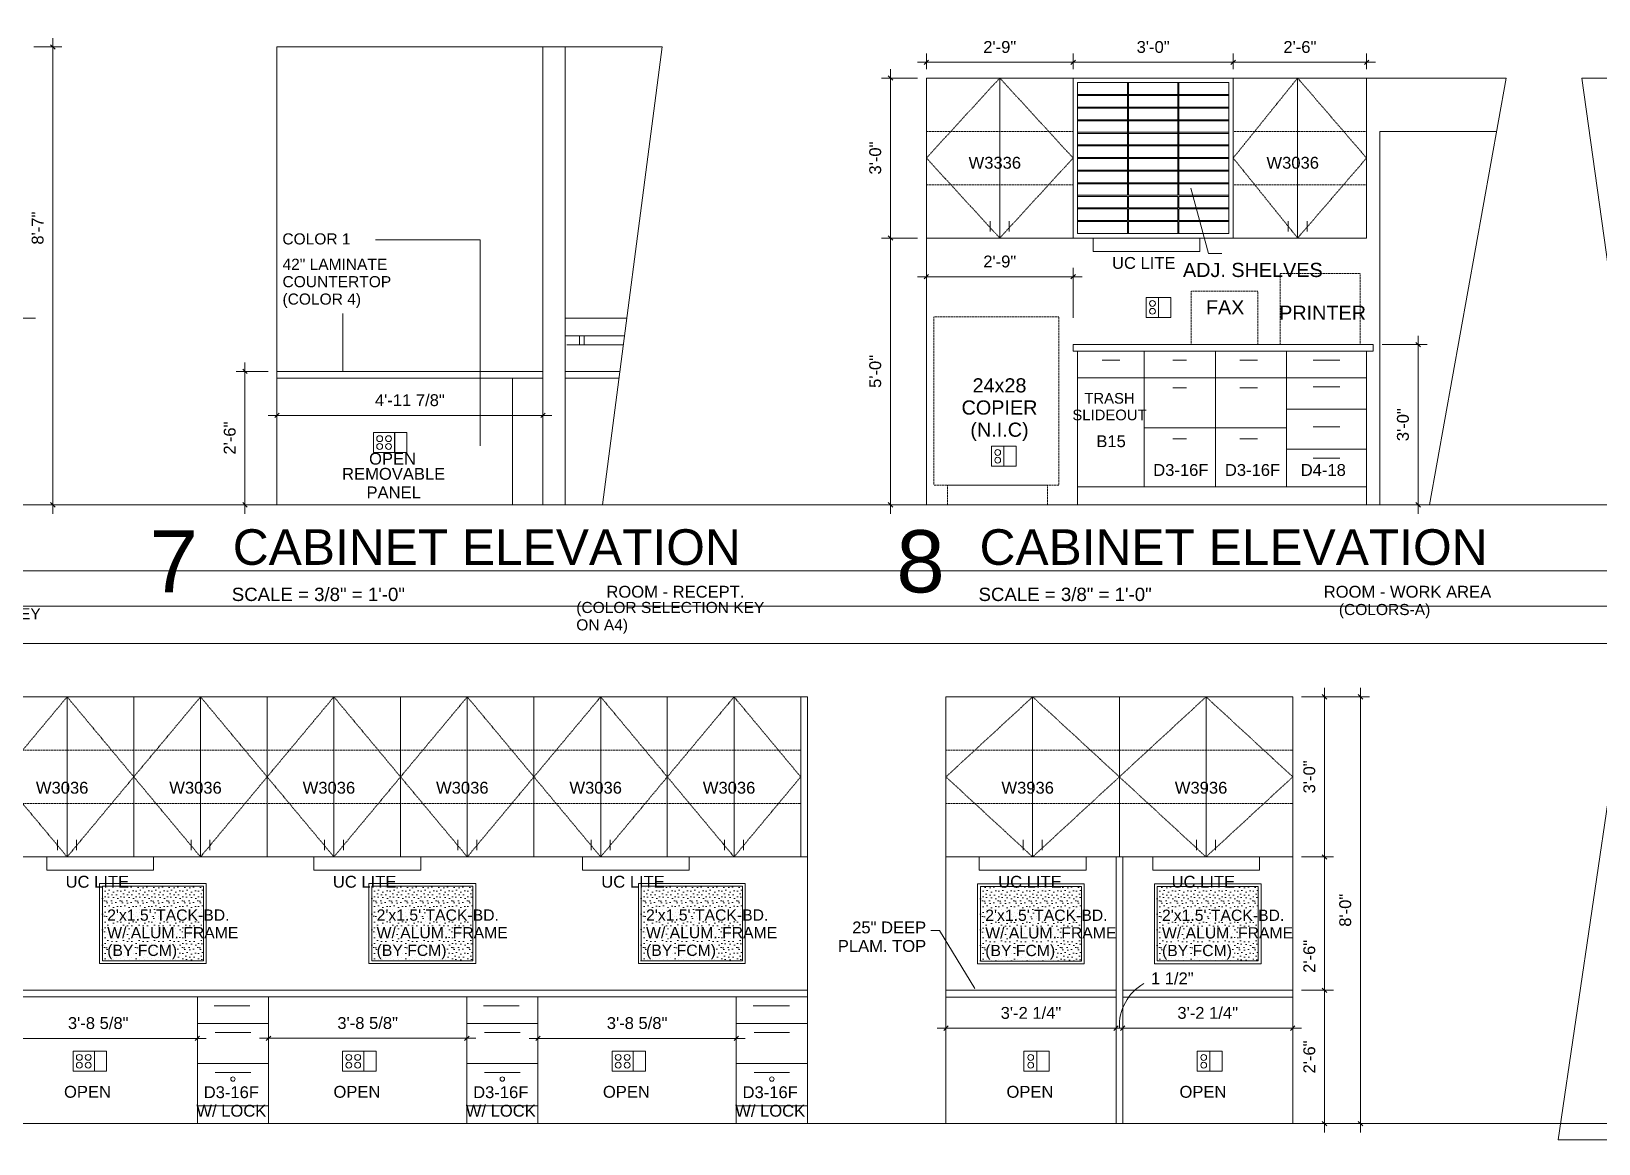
# Model space of a CAD drawing. Header units: inches. Extents: x -2804 to 58974, y -36095 to 66.
# Drawn here: x 22964.4 to 23316.9, y -21200.7 to -20950.5 of the extents above; entities that cross this region are included whole.
import ezdxf

# ---------------------------------------------------------------- set-up
doc = ezdxf.new("R2010")
doc.units = ezdxf.units.IN
doc.header["$MEASUREMENT"] = 0
doc.header["$XCLIPFRAME"] = 2
doc.linetypes.add('IMPORT-HIDDEN _6_', pattern=[0.1875, 0.125, -0.0625])
doc.linetypes.add('IMPORT-HIDDEN2 _3_', pattern=[0.09375, 0.0625, -0.03125])
doc.layers.get('DEFPOINTS').update_dxf_attribs({"lineweight": 9})
for name, color, linetype, lineweight in [('003-GRE', 7, 'Continuous', 9), ('006-MAG', 7, 'Continuous', 9), ('007-WHI', 7, 'Continuous', 9), ('008-GRAY', 7, 'Continuous', 9), ('041-TAN-SC75', 7, 'Continuous', 9), ('15xx-Jefferson-REHAB-pr5_dwg', 45, 'Continuous', 9), ('A-corkbd-opt2', 130, 'Continuous', 15), ('A-DIM', 7, 'Continuous', 9), ('A-hatch', 7, 'Continuous', 9), ('A-TEXT', 7, 'Continuous', 9), ('A-TEXT-8', 7, 'Continuous', 9), ('G-ANNO-REFR', 1, 'Continuous', 9)]:
    doc.layers.add(name, color=color, linetype=linetype, lineweight=lineweight)
doc.styles.add('Arial', font='arial.ttf', dxfattribs={"height": 2.666667})
doc.styles.add('Arial_15', font='arial.ttf', dxfattribs={"height": 2.390625})
doc.styles.add('Arial_18', font='arial.ttf', dxfattribs={"height": 14})
doc.styles.add('Arial_19', font='arial.ttf', dxfattribs={"height": 8})
doc.styles.add('Arial_20', font='arial.ttf', dxfattribs={"height": 3})
doc.styles.add('Arial_21', font='arial.ttf', dxfattribs={"height": 2.5})
doc.styles.add('Arial_28', font='arial.ttf', dxfattribs={"height": 2.533333})
doc.styles.add('Arial_5', font='arial.ttf', dxfattribs={"height": 3.1875})
picture_1 = doc.add_image_def('image1.jpg', size_in_pixel=(1920, 1080))

# ---------------------------------------------------------------- blocks, each defined once
blk = doc.blocks.new('15xx-Jefferson-REHAB-pr5_dwg__ARCHTICK-1286411-Site Locator Map')
at = {"layer": 'A-DIM'}
blk.add_line((-0.5, -0.5), (0.5, 0.5), dxfattribs=at)
blk = doc.blocks.new('15xx-Jefferson-REHAB-pr5_dwg_PD-1286421-Site Locator Map')
at = {"layer": '008-GRAY', "flags": 128}
blk.add_lwpolyline([(1.375, -2.25), (1.375, 2.25), (-1.375, 2.25), (-1.375, -2.25)], close=True, dxfattribs=at)
blk = doc.blocks.new('15xx-Jefferson-REHAB-pr5_dwg_EO4-46-1286422-Site Locator Map')
at = {"layer": '008-GRAY', "flags": 128}
blk.add_lwpolyline([(2.38, 43.75), (2.38, 48.25), (-2.38, 48.25), (-2.38, 43.75)], close=True, dxfattribs=at)
at = {"layer": '008-GRAY'}
for centre in [(-1, 46.88), (1, 46.88), (-1, 45.12), (1, 45.12)]:
    blk.add_circle(centre, 0.66, dxfattribs=at)
blk = doc.blocks.new('15xx-Jefferson-REHAB-pr5_dwg_EO-0-1286414-Site Locator Map')
at = {"layer": '008-GRAY', "flags": 128}
blk.add_lwpolyline([(1.38, -2.25), (1.38, 2.25), (-1.38, 2.25), (-1.38, -2.25)], close=True, dxfattribs=at)
at = {"layer": '008-GRAY'}
for centre in [(0, 0.88), (0, -0.88)]:
    blk.add_circle(centre, 0.66, dxfattribs=at)
blk = doc.blocks.new('15xx-Jefferson-REHAB-pr5_dwg_EO-46-1286415-Site Locator Map')
blk.add_blockref('15xx-Jefferson-REHAB-pr5_dwg_EO-0-1286414-Site Locator Map', (0, 46))
blk = doc.blocks.new('15xx-Jefferson-REHAB-pr5_dwg_PD-1286419-Site Locator Map')
at = {"layer": '008-GRAY', "flags": 128}
blk.add_lwpolyline([(1.375, -2.25), (1.375, 2.25), (-1.375, 2.25), (-1.375, -2.25)], close=True, dxfattribs=at)
blk = doc.blocks.new('15xx-Jefferson-REHAB-pr5_dwg_EO4-46-1286420-Site Locator Map')
at = {"layer": '008-GRAY', "flags": 128}
blk.add_lwpolyline([(2.38, 43.75), (2.38, 48.25), (-2.38, 48.25), (-2.38, 43.75)], close=True, dxfattribs=at)
at = {"layer": '008-GRAY'}
for centre in [(-1, 46.88), (1, 46.88), (-1, 45.12), (1, 45.12)]:
    blk.add_circle(centre, 0.66, dxfattribs=at)
blk = doc.blocks.new('15xx-Jefferson-REHAB-pr5_dwg_UCLITE-V50-Site Locator Map')
at = {"layer": 'A-TEXT', "flags": 128}
blk.add_lwpolyline([(-12, 0), (-12, -3), (12, -3), (12, 0)], close=True, dxfattribs=at)
at = {"layer": 'A-TEXT', "insert": (-0.61, -4.26), "char_height": 2.667, "width": 16.9835, "attachment_point": 2, "line_spacing_factor": 0.938532, "style": 'Arial'}
blk.add_mtext('UC LITE', dxfattribs=at)
blk = doc.blocks.new('15xx-Jefferson-REHAB-pr5_dwg-1211969-Site Locator Map')
at = {"layer": 'A-hatch'}
h = blk.add_hatch(dxfattribs=at)
h.set_pattern_fill('FP_9', color=256, style=0, pattern_type=2)
h.set_pattern_definition([(0, (17482.799, 15162.894), (0, 3.5), [0, -3.5]), (0, (17483.919, 15162.964), (0, 3.5), [0, -3.5]), (0, (17483.289, 15163.734), (0, 3.5), [0, -3.5]), (0, (17484.059, 15164.294), (0, 3.5), [0, -3.5]), (0, (17483.149, 15164.504), (0, 3.5), [0, -3.5]), (0, (17483.429, 15165.344), (0, 3.5), [0, -3.5]), (0, (17482.939, 15165.974), (0, 3.5), [0, -3.5]), (0, (17484.059, 15165.904), (0, 3.5), [0, -3.5]), (0, (17484.899, 15166.044), (0, 3.5), [0, -3.5]), (0, (17485.319, 15165.204), (0, 3.5), [0, -3.5]), (0, (17486.019, 15165.134), (0, 3.5), [0, -3.5]), (0, (17486.019, 15163.874), (0, 3.5), [0, -3.5]), (0, (17485.389, 15163.454), (0, 3.5), [0, -3.5]), (0, (17484.409, 15163.664), (0, 3.5), [0, -3.5]), (0, (17485.039, 15164.294), (0, 3.5), [0, -3.5]), (0, (17484.409, 15164.924), (0, 3.5), [0, -3.5]), (0, (17485.879, 15162.964), (0, 3.5), [0, -3.5])])
h.paths.add_polyline_path([(12539.98, 11799.59), (12539.98, 11816.34), (12517.23, 11816.34), (12517.23, 11799.59)], flags=0)
h = blk.add_hatch(dxfattribs=at)
h.set_pattern_fill('FP_10', color=256, style=0, pattern_type=2)
h.set_pattern_definition([(0, (17543.399, 15162.894), (0, 3.5), [0, -3.5]), (0, (17544.519, 15162.964), (0, 3.5), [0, -3.5]), (0, (17543.889, 15163.734), (0, 3.5), [0, -3.5]), (0, (17544.659, 15164.294), (0, 3.5), [0, -3.5]), (0, (17543.749, 15164.504), (0, 3.5), [0, -3.5]), (0, (17544.029, 15165.344), (0, 3.5), [0, -3.5]), (0, (17543.539, 15165.974), (0, 3.5), [0, -3.5]), (0, (17544.659, 15165.904), (0, 3.5), [0, -3.5]), (0, (17545.499, 15166.044), (0, 3.5), [0, -3.5]), (0, (17545.919, 15165.204), (0, 3.5), [0, -3.5]), (0, (17546.619, 15165.134), (0, 3.5), [0, -3.5]), (0, (17546.619, 15163.874), (0, 3.5), [0, -3.5]), (0, (17545.989, 15163.454), (0, 3.5), [0, -3.5]), (0, (17545.009, 15163.664), (0, 3.5), [0, -3.5]), (0, (17545.639, 15164.294), (0, 3.5), [0, -3.5]), (0, (17545.009, 15164.924), (0, 3.5), [0, -3.5]), (0, (17546.479, 15162.964), (0, 3.5), [0, -3.5])])
h.paths.add_polyline_path([(12600.58, 11799.59), (12600.58, 11816.34), (12577.83, 11816.34), (12577.83, 11799.59)], flags=0)
h = blk.add_hatch(dxfattribs=at)
h.set_pattern_fill('FP_11', color=256, style=0, pattern_type=2)
h.set_pattern_definition([(0, (17603.999, 15162.899), (0, 3.5), [0, -3.5]), (0, (17605.119, 15162.969), (0, 3.5), [0, -3.5]), (0, (17604.489, 15163.739), (0, 3.5), [0, -3.5]), (0, (17605.259, 15164.299), (0, 3.5), [0, -3.5]), (0, (17604.349, 15164.509), (0, 3.5), [0, -3.5]), (0, (17604.629, 15165.349), (0, 3.5), [0, -3.5]), (0, (17604.139, 15165.979), (0, 3.5), [0, -3.5]), (0, (17605.259, 15165.909), (0, 3.5), [0, -3.5]), (0, (17606.099, 15166.049), (0, 3.5), [0, -3.5]), (0, (17606.519, 15165.209), (0, 3.5), [0, -3.5]), (0, (17607.219, 15165.139), (0, 3.5), [0, -3.5]), (0, (17607.219, 15163.879), (0, 3.5), [0, -3.5]), (0, (17606.589, 15163.459), (0, 3.5), [0, -3.5]), (0, (17605.609, 15163.669), (0, 3.5), [0, -3.5]), (0, (17606.239, 15164.299), (0, 3.5), [0, -3.5]), (0, (17605.609, 15164.929), (0, 3.5), [0, -3.5]), (0, (17607.079, 15162.969), (0, 3.5), [0, -3.5])])
h.paths.add_polyline_path([(12661.18, 11799.59), (12661.18, 11816.34), (12638.43, 11816.34), (12638.43, 11799.59)], flags=0)
h = blk.add_hatch(dxfattribs=at)
h.set_pattern_fill('FP_17', color=256, style=0, pattern_type=2)
h.set_pattern_definition([(0, (17680.29, 15162.852), (0, 3.5), [0, -3.5]), (0, (17681.41, 15162.922), (0, 3.5), [0, -3.5]), (0, (17680.78, 15163.692), (0, 3.5), [0, -3.5]), (0, (17681.55, 15164.252), (0, 3.5), [0, -3.5]), (0, (17680.64, 15164.462), (0, 3.5), [0, -3.5]), (0, (17680.92, 15165.302), (0, 3.5), [0, -3.5]), (0, (17680.43, 15165.932), (0, 3.5), [0, -3.5]), (0, (17681.55, 15165.862), (0, 3.5), [0, -3.5]), (0, (17682.39, 15166.002), (0, 3.5), [0, -3.5]), (0, (17682.81, 15165.162), (0, 3.5), [0, -3.5]), (0, (17683.51, 15165.092), (0, 3.5), [0, -3.5]), (0, (17683.51, 15163.832), (0, 3.5), [0, -3.5]), (0, (17682.88, 15163.412), (0, 3.5), [0, -3.5]), (0, (17681.9, 15163.622), (0, 3.5), [0, -3.5]), (0, (17682.53, 15164.252), (0, 3.5), [0, -3.5]), (0, (17681.9, 15164.882), (0, 3.5), [0, -3.5]), (0, (17683.37, 15162.922), (0, 3.5), [0, -3.5])])
h.paths.add_polyline_path([(12737.47, 11799.54), (12737.47, 11816.29), (12714.72, 11816.29), (12714.72, 11799.54)], flags=0)
h = blk.add_hatch(dxfattribs=at)
h.set_pattern_fill('FP_18', color=256, style=0, pattern_type=2)
h.set_pattern_definition([(0, (17720.04, 15162.853), (0, 3.5), [0, -3.5]), (0, (17721.16, 15162.923), (0, 3.5), [0, -3.5]), (0, (17720.53, 15163.693), (0, 3.5), [0, -3.5]), (0, (17721.3, 15164.253), (0, 3.5), [0, -3.5]), (0, (17720.39, 15164.463), (0, 3.5), [0, -3.5]), (0, (17720.67, 15165.303), (0, 3.5), [0, -3.5]), (0, (17720.18, 15165.933), (0, 3.5), [0, -3.5]), (0, (17721.3, 15165.863), (0, 3.5), [0, -3.5]), (0, (17722.14, 15166.003), (0, 3.5), [0, -3.5]), (0, (17722.56, 15165.163), (0, 3.5), [0, -3.5]), (0, (17723.26, 15165.093), (0, 3.5), [0, -3.5]), (0, (17723.26, 15163.833), (0, 3.5), [0, -3.5]), (0, (17722.63, 15163.413), (0, 3.5), [0, -3.5]), (0, (17721.65, 15163.623), (0, 3.5), [0, -3.5]), (0, (17722.28, 15164.253), (0, 3.5), [0, -3.5]), (0, (17721.65, 15164.883), (0, 3.5), [0, -3.5]), (0, (17723.12, 15162.923), (0, 3.5), [0, -3.5])])
h.paths.add_polyline_path([(12777.22, 11799.55), (12777.22, 11816.3), (12754.47, 11816.3), (12754.47, 11799.55)], flags=0)
at = {"lineweight": 9}
for p, q in [((12616.32, 12005.17), (12616.32, 11902.17)), ((12621.32, 12005.17), (12621.32, 11902.17)), ((12735.57, 11962.17), (12735.57, 11998.17)), ((12771.57, 11962.17), (12771.57, 11998.17)), ((12770.57, 11994.46), (12736.57, 11994.46)), ((12770.57, 11994.21), (12736.57, 11994.21)), ((12770.57, 11991.63), (12736.57, 11991.63)), ((12770.57, 11991.38), (12736.57, 11991.38)), ((12770.57, 11988.79), (12736.57, 11988.79)), ((12770.57, 11988.54), (12736.57, 11988.54)), ((12770.57, 11985.96), (12736.57, 11985.96)), ((12770.57, 11985.71), (12736.57, 11985.71)), ((12770.57, 11983.13), (12736.57, 11983.13)), ((12770.57, 11982.88), (12736.57, 11982.88)), ((12770.57, 11980.29), (12736.57, 11980.29)), ((12770.57, 11980.04), (12736.57, 11980.04)), ((12770.57, 11977.46), (12736.57, 11977.46)), ((12770.57, 11977.21), (12736.57, 11977.21)), ((12770.57, 11974.63), (12736.57, 11974.63)), ((12770.57, 11974.38), (12736.57, 11974.38)), ((12716.94, 11965.98), (12716.94, 11963.66)), ((12721.2, 11965.98), (12721.2, 11963.66)), ((12783.94, 11965.98), (12783.94, 11963.66)), ((12788.2, 11965.98), (12788.2, 11963.66)), ((12621.67, 11938.17), (12634.39, 11938.17)), ((12736.57, 11936.7), (12736.57, 11902.17)), ((12751.57, 11936.7), (12751.57, 11906.17)), ((12783.57, 11936.7), (12783.57, 11906.17)), ((12742.07, 11934.7), (12746.07, 11934.7)), ((12758.02, 11934.7), (12761.08, 11934.7)), ((12773.07, 11934.7), (12777.07, 11934.7)), ((12795.57, 11934.7), (12789.57, 11934.7)), ((12609.45, 11930.67), (12609.45, 11902.17)), ((12633.6, 11932.17), (12621.32, 11932.17)), ((12633.41, 11930.67), (12621.32, 11930.67)), ((12758.02, 11928.48), (12761.08, 11928.48)), ((12773.07, 11928.48), (12777.07, 11928.48)), ((12795.57, 11928.7), (12789.57, 11928.7)), ((12801.57, 11923.7), (12783.57, 11923.7)), ((12795.57, 11919.67), (12789.57, 11919.67)), ((12758.02, 11916.97), (12761.08, 11916.97)), ((12773.07, 11916.97), (12777.07, 11916.97)), ((12801.57, 11914.67), (12783.57, 11914.67)), ((12795.57, 11912.67), (12789.57, 11912.67)), ((12524.3, 11858.96), (12524.3, 11822.96)), ((12554.3, 11858.96), (12554.3, 11822.96)), ((12584.3, 11858.96), (12584.3, 11822.96)), ((12614.3, 11858.96), (12614.3, 11822.96)), ((12644.3, 11858.96), (12644.3, 11822.96)), ((12674.3, 11858.96), (12674.3, 11822.96)), ((12745.97, 11858.96), (12745.97, 11822.96)), ((12507.18, 11826.78), (12507.18, 11824.46)), ((12511.44, 11826.78), (12511.44, 11824.46)), ((12537.18, 11826.78), (12537.18, 11824.46)), ((12541.44, 11826.78), (12541.44, 11824.46)), ((12567.18, 11826.78), (12567.18, 11824.46)), ((12571.44, 11826.78), (12571.44, 11824.46)), ((12597.18, 11826.78), (12597.18, 11824.46)), ((12601.44, 11826.78), (12601.44, 11824.46)), ((12627.18, 11826.78), (12627.18, 11824.46)), ((12631.44, 11826.78), (12631.44, 11824.46)), ((12657.18, 11826.78), (12657.18, 11824.46)), ((12661.44, 11826.78), (12661.44, 11824.46)), ((12724.34, 11826.78), (12724.34, 11824.46)), ((12728.6, 11826.78), (12728.6, 11824.46)), ((12763.34, 11826.78), (12763.34, 11824.46)), ((12767.6, 11826.78), (12767.6, 11824.46)), ((12538.6, 11791.48), (12538.6, 11762.98)), ((12599.2, 11791.48), (12599.2, 11762.98)), ((12659.8, 11791.48), (12659.8, 11762.98)), ((12550.39, 11789.48), (12542.39, 11789.48)), ((12610.99, 11789.48), (12602.99, 11789.48)), ((12671.8, 11789.48), (12663.59, 11789.48)), ((12554.6, 11785.48), (12538.6, 11785.48)), ((12615.2, 11785.48), (12599.2, 11785.48)), ((12675.8, 11785.48), (12659.8, 11785.48)), ((12550.6, 11783.48), (12542.6, 11783.48)), ((12611.2, 11783.48), (12603.2, 11783.48)), ((12671.8, 11783.48), (12663.8, 11783.48)), ((12554.6, 11776.48), (12538.6, 11776.48)), ((12550.6, 11774.48), (12542.6, 11774.48)), ((12615.2, 11776.48), (12599.2, 11776.48)), ((12611.2, 11774.48), (12603.2, 11774.48)), ((12675.8, 11776.48), (12659.8, 11776.48)), ((12671.8, 11774.48), (12663.8, 11774.48)), ((12554.6, 11766.98), (12538.6, 11766.98)), ((12615.2, 11766.98), (12599.2, 11766.98)), ((12675.8, 11766.98), (12659.8, 11766.98))]:
    blk.add_line(p, q, dxfattribs=at)
at = {"linetype": 'IMPORT-HIDDEN2 _3_', "lineweight": 9}
for p, q in [((12702.57, 11986.17), (12735.57, 11986.17)), ((12771.57, 11986.17), (12801.57, 11986.17)), ((12702.57, 11974.17), (12735.57, 11974.17)), ((12771.57, 11974.17), (12801.57, 11974.17)), ((12374.9, 11846.96), (12674.3, 11846.96)), ((12706.97, 11846.96), (12784.97, 11846.96)), ((12374.9, 11834.96), (12674.3, 11834.96)), ((12706.97, 11834.96), (12784.97, 11834.96))]:
    blk.add_line(p, q, dxfattribs=at)
at = {"linetype": 'IMPORT-HIDDEN _6_', "lineweight": 9, "flags": 128}
for points in [[(12719.07, 11962.17), (12702.57, 11980.17), (12719.07, 11998.17), (12735.57, 11980.17)], [(12786.07, 11962.17), (12771.57, 11980.17), (12786.07, 11998.17), (12801.57, 11980.17)], [(12706.97, 11840.96), (12726.47, 11858.96), (12745.97, 11840.96), (12726.47, 11822.96)], [(12745.97, 11840.96), (12765.47, 11858.96), (12784.97, 11840.96), (12765.47, 11822.96)]]:
    blk.add_lwpolyline(points, close=True, dxfattribs=at)
at = {"lineweight": 9, "flags": 128}
for points in [[(12702.57, 11962.17), (12801.57, 11962.17), (12801.57, 11998.17), (12717.07, 11998.17), (12702.57, 11998.17)], [(12736.57, 11971.79), (12747.77, 11971.79), (12747.77, 11997.17)], [(12748.03, 11997.17), (12748.03, 11971.79), (12759.1, 11971.79), (12759.1, 11997.17)], [(12770.57, 11971.79), (12759.37, 11971.79), (12759.37, 11997.17)], [(12736.57, 11968.96), (12747.77, 11968.96), (12747.77, 11971.54), (12736.57, 11971.54)], [(12770.57, 11968.96), (12759.37, 11968.96), (12759.37, 11971.54), (12770.57, 11971.54)], [(12736.57, 11966.13), (12747.77, 11966.13), (12747.77, 11968.71), (12736.57, 11968.71)], [(12770.57, 11966.13), (12759.37, 11966.13), (12759.37, 11968.71), (12770.57, 11968.71)], [(12747.77, 11963.17), (12747.77, 11965.88), (12736.57, 11965.88)], [(12759.1, 11963.17), (12759.1, 11965.88), (12748.03, 11965.88), (12748.03, 11963.17)], [(12770.57, 11965.88), (12759.37, 11965.88), (12759.37, 11963.17)], [(12634.78, 11940.17), (12621.32, 11940.17), (12621.32, 11944.17), (12635.17, 11944.17)], [(12801.57, 11902.17), (12801.57, 11936.7), (12801.57, 11906.17), (12767.57, 11906.17), (12736.57, 11906.17)], [(12801.57, 11930.7), (12783.57, 11930.7), (12767.57, 11930.7), (12736.57, 11930.7)], [(12783.57, 11919.5), (12767.57, 11919.5), (12751.57, 11919.5)], [(12372.8, 11858.96), (12387.81, 11858.96), (12402.8, 11858.96), (12414.8, 11858.96), (12426.8, 11858.96), (12441.8, 11858.96), (12456.8, 11858.96), (12468.8, 11858.96), (12675.8, 11858.96)], [(12372.8, 11822.96), (12387.81, 11822.96), (12402.8, 11822.96), (12414.8, 11822.96), (12426.8, 11822.96), (12441.8, 11822.96), (12456.8, 11822.96), (12468.8, 11822.96), (12675.8, 11822.96)], [(12554.6, 11791.48), (12554.6, 11762.98), (12554.6, 11791.48), (12554.6, 11762.98), (12554.6, 11791.48), (12554.6, 11762.98)], [(12615.2, 11762.98), (12615.2, 11791.48), (12615.2, 11762.98), (12615.2, 11791.48), (12615.2, 11762.98), (12615.2, 11791.48)], [(12675.8, 11791.48), (12675.8, 11762.98), (12675.8, 11791.48), (12675.8, 11762.98), (12675.8, 11791.48), (12675.8, 11762.98)]]:
    blk.add_lwpolyline(points, dxfattribs=at)
for points in [[(12719.07, 11998.17), (12719.07, 11962.17)], [(12736.57, 11997.17), (12736.57, 11963.17), (12770.57, 11963.17), (12770.57, 11997.17)], [(12786.07, 11998.17), (12786.07, 11962.17)], [(12748.03, 11971.54), (12759.1, 11971.54), (12759.1, 11968.96), (12748.03, 11968.96)], [(12748.03, 11968.71), (12748.03, 11966.13), (12759.1, 11966.13), (12759.1, 11968.71)], [(12625.63, 11940.17), (12624.54, 11940.17), (12624.54, 11938.17), (12625.63, 11938.17)], [(12767.57, 11906.17), (12767.57, 11936.7)], [(12509.31, 11858.96), (12509.31, 11822.96)], [(12539.31, 11858.96), (12539.31, 11822.96)], [(12569.31, 11858.96), (12569.31, 11822.96)], [(12599.31, 11858.96), (12599.31, 11822.96)], [(12629.31, 11858.96), (12629.31, 11822.96)], [(12659.31, 11858.96), (12659.31, 11822.96)], [(12726.47, 11858.96), (12726.47, 11822.96)], [(12765.47, 11858.96), (12765.47, 11822.96)], [(12784.97, 11822.96), (12706.97, 11822.96), (12745.97, 11822.96)]]:
    blk.add_lwpolyline(points, close=True, dxfattribs=at)
at = {"linetype": 'IMPORT-HIDDEN _6_', "lineweight": 9, "flags": 128}
blk.add_lwpolyline([(12674.3, 11840.96), (12659.31, 11858.96), (12644.3, 11840.96), (12629.31, 11858.96), (12614.3, 11840.96), (12599.31, 11858.96), (12584.3, 11840.96), (12569.31, 11858.96), (12554.3, 11840.96), (12539.31, 11858.96), (12524.3, 11840.96), (12509.31, 11858.96), (12494.3, 11840.96), (12479.31, 11858.96), (12464.3, 11840.96), (12449.31, 11822.96), (12434.3, 11840.96), (12449.31, 11858.96), (12464.3, 11840.96), (12479.31, 11822.96), (12494.3, 11840.96), (12509.31, 11822.96), (12524.3, 11840.96), (12539.31, 11822.96), (12554.3, 11840.96), (12569.31, 11822.96), (12584.3, 11840.96), (12599.31, 11822.96), (12614.3, 11840.96), (12629.31, 11822.96), (12644.3, 11840.96), (12659.31, 11822.96), (12674.3, 11840.96)], dxfattribs=at)
at = {"lineweight": 9}
for centre, start, end in [((12546.6, 11772.98), 0, 180), ((12546.6, 11772.98), 180, 0), ((12607.2, 11772.98), 0, 180), ((12607.2, 11772.98), 180, 0), ((12667.8, 11772.98), 0, 180), ((12667.8, 11772.98), 180, 0)]:
    blk.add_arc(centre, 0.5, start, end, dxfattribs=at)
at = {"layer": '003-GRE', "flags": 128}
for points in [[(12629.69, 11902.17), (12643.12, 12005.17), (12556.49, 12005.17), (12556.49, 11902.17)], [(12850.02, 11998.17), (12863.41, 11902.17), (12976.89, 11902.17), (12976.89, 11998.17)], [(12943.11, 11759.32), (12959, 11867.32), (12860.58, 11867.32), (12844.69, 11759.32)]]:
    blk.add_lwpolyline(points, close=True, dxfattribs=at)
for points in [[(12700.57, 11902.17), (12815.69, 11902.17), (12833, 11998.17), (12702.57, 11998.17), (12702.57, 11902.17)], [(12804.57, 11902.17), (12804.57, 11986.17), (12830.84, 11986.17)], [(12675.8, 11762.95), (12675.8, 11858.95), (12372.8, 11858.95), (12372.8, 11762.96), (12675.8, 11762.96)], [(12706.97, 11762.95), (12706.97, 11858.96), (12784.97, 11858.96), (12784.97, 11762.96), (12706.97, 11762.96)]]:
    blk.add_lwpolyline(points, dxfattribs=at)
at = {"layer": '006-MAG'}
for p, q in [((12616.32, 11932.17), (12556.49, 11932.17)), ((12616.32, 11930.67), (12556.49, 11930.67))]:
    blk.add_line(p, q, dxfattribs=at)
at = {"layer": '006-MAG', "flags": 128}
blk.add_lwpolyline([(12803.07, 11938.2), (12735.57, 11938.2), (12735.57, 11936.7), (12736.57, 11936.7), (12803.07, 11936.7)], close=True, dxfattribs=at)
at = {"layer": '007-WHI'}
for p, q in [((12372.8, 11792.98), (12675.8, 11792.98)), ((12675.8, 11791.48), (12372.8, 11791.48)), ((12538.6, 11791.48), (12538.6, 11789.48)), ((12599.2, 11791.48), (12599.2, 11789.48)), ((12659.8, 11791.48), (12659.8, 11789.48)), ((12706.97, 11792.95), (12745.22, 11792.95)), ((12745.22, 11791.43), (12706.97, 11791.43)), ((12746.72, 11792.96), (12784.97, 11792.96)), ((12784.97, 11791.44), (12746.72, 11791.44))]:
    blk.add_line(p, q, dxfattribs=at)
at = {"layer": '007-WHI', "flags": 128}
blk.add_lwpolyline([(12745.22, 11762.96), (12745.22, 11822.96), (12746.72, 11822.96), (12746.72, 11762.96)], dxfattribs=at)
at = {"layer": '008-GRAY', "flags": 128}
for points in [[(12727.4, 11774.73), (12727.4, 11779.23), (12724.46, 11779.23), (12724.46, 11774.73)], [(12766.32, 11774.73), (12766.32, 11779.23), (12763.47, 11779.23), (12763.47, 11774.73)]]:
    blk.add_lwpolyline(points, close=True, dxfattribs=at)
at = {"layer": '008-GRAY'}
for centre in [(12726.03, 11777.85), (12764.94, 11777.85), (12726.03, 11776.1), (12764.94, 11776.1)]:
    blk.add_circle(centre, 0.66, dxfattribs=at)
at = {"layer": '041-TAN-SC75', "linetype": 'IMPORT-HIDDEN2 _3_', "flags": 128}
for points in [[(12800.1, 11954.2), (12800.1, 11938.2), (12782.1, 11938.2), (12782.1, 11954.2)], [(12762.09, 11938.2), (12777.09, 11938.2), (12777.09, 11950.2), (12762.09, 11950.2)], [(12704.24, 11944.46), (12732.39, 11944.46), (12732.39, 11906.61), (12704.24, 11906.61)], [(12707.32, 11906.61), (12729.82, 11906.61), (12729.82, 11902.17), (12707.32, 11902.17)]]:
    blk.add_lwpolyline(points, close=True, dxfattribs=at)
at = {"layer": 'A-corkbd-opt2', "flags": 128}
for points in [[(12516.6, 11816.96), (12516.6, 11798.96), (12540.6, 11798.96), (12540.6, 11816.96)], [(12517.23, 11816.34), (12517.23, 11799.59), (12539.98, 11799.59), (12539.98, 11816.34)], [(12577.2, 11816.96), (12577.2, 11798.96), (12601.2, 11798.96), (12601.2, 11816.96)], [(12577.83, 11816.34), (12577.83, 11799.59), (12600.58, 11799.59), (12600.58, 11816.34)], [(12637.8, 11816.97), (12637.8, 11798.97), (12661.8, 11798.97), (12661.8, 11816.97)], [(12638.43, 11816.34), (12638.43, 11799.59), (12661.18, 11799.59), (12661.18, 11816.34)], [(12714.09, 11816.92), (12714.09, 11798.92), (12738.09, 11798.92), (12738.09, 11816.92)], [(12714.72, 11816.29), (12714.72, 11799.54), (12737.47, 11799.54), (12737.47, 11816.29)], [(12753.84, 11816.92), (12753.84, 11798.92), (12777.84, 11798.92), (12777.84, 11816.92)], [(12754.47, 11816.3), (12754.47, 11799.55), (12777.22, 11799.55), (12777.22, 11816.3)]]:
    blk.add_lwpolyline(points, close=True, dxfattribs=at)
at = {"layer": 'A-DIM'}
for p, q in [((12506.1, 11900.17), (12506.1, 12007.17)), ((12501.84, 12005.17), (12508.1, 12005.17)), ((12702.57, 12000.17), (12702.57, 12003.72)), ((12801.57, 12000.17), (12801.57, 12003.72)), ((12694.49, 11960.17), (12694.49, 12000.17)), ((12737.57, 12001.72), (12700.57, 12001.72)), ((12733.57, 12001.72), (12773.57, 12001.72)), ((12769.57, 12001.72), (12803.57, 12001.72)), ((12700.57, 11998.17), (12692.49, 11998.17)), ((12694.49, 11900.17), (12694.49, 11964.17)), ((12702.57, 11952.17), (12702.57, 11955.46)), ((12735.57, 11944.2), (12735.57, 11955.46)), ((12737.57, 11953.46), (12700.57, 11953.46)), ((12476.05, 11944.17), (12502.21, 11944.17)), ((12813.17, 11900.17), (12813.17, 11940.2)), ((12805.07, 11938.2), (12815.17, 11938.2)), ((12549.31, 11900.17), (12549.31, 11934.17)), ((12554.49, 11932.17), (12547.31, 11932.17)), ((12556.49, 11928.67), (12556.49, 11920.27)), ((12616.32, 11928.67), (12616.32, 11920.27)), ((12554.49, 11922.27), (12618.32, 11922.27)), ((12554.49, 11902.17), (12547.31, 11902.17)), ((12698.57, 11902.17), (12692.49, 11902.17)), ((12806.57, 11902.17), (12815.17, 11902.17)), ((12792.12, 11820.96), (12792.12, 11860.96)), ((12800.2, 11860.96), (12800.2, 11760.96)), ((12792.12, 11790.96), (12792.12, 11824.96)), ((12792.12, 11794.96), (12792.12, 11760.96)), ((12538.6, 11789.48), (12538.6, 11780.14)), ((12554.6, 11789.48), (12554.6, 11780.15)), ((12599.2, 11789.48), (12599.2, 11780.15)), ((12615.2, 11789.48), (12615.2, 11780.14)), ((12659.8, 11789.48), (12659.8, 11780.14)), ((12706.97, 11789.43), (12706.97, 11782.43)), ((12784.97, 11789.43), (12784.97, 11782.43)), ((12704.97, 11784.43), (12747.22, 11784.43)), ((12744.72, 11784.43), (12786.97, 11784.43)), ((12492, 11782.14), (12540.6, 11782.14)), ((12552.6, 11782.15), (12601.2, 11782.15)), ((12613.2, 11782.14), (12661.8, 11782.14))]:
    blk.add_line(p, q, dxfattribs=at)
at = {"layer": 'A-DIM', "flags": 128}
for points in [[(12735.57, 12003.72), (12735.57, 12000.17)], [(12771.57, 12003.72), (12771.57, 12000.17)], [(12692.49, 11962.17), (12700.57, 11962.17)], [(12794.12, 11822.96), (12786.97, 11822.96)], [(12794.12, 11792.96), (12786.97, 11792.96)], [(12745.22, 11782.43), (12745.22, 11789.43)], [(12746.72, 11782.43), (12746.72, 11789.43)]]:
    blk.add_lwpolyline(points, close=True, dxfattribs=at)
for points in [[(12502.21, 11902.17), (12489.19, 11902.17), (12508.1, 11902.17)], [(12794.12, 11858.96), (12786.97, 11858.96), (12802.2, 11858.96)], [(12744.22, 11784.43), (12745.22, 11784.43), (12746.72, 11784.43), (12747.72, 11784.43)], [(12794.12, 11762.96), (12786.98, 11762.96), (12802.2, 11762.96)]]:
    blk.add_lwpolyline(points, dxfattribs=at)
at = {"layer": 'A-DIM'}
blk.add_arc((12756.99, 11784.91), 11.03, 119.9986, 182.4918, dxfattribs=at)
at = {"layer": 'A-TEXT', "flags": 128}
for points in [[(12762.01, 11973.41), (12766.04, 11958.68), (12768.98, 11958.68)], [(12602.19, 11915.45), (12602.19, 11961.76), (12578.63, 11961.76)], [(12571.3, 11932.1), (12571.3, 11945.18), (12571.3, 11936.93)], [(12713.43, 11793.35), (12705.55, 11806.43), (12703.53, 11806.44)]]:
    blk.add_lwpolyline(points, dxfattribs=at)
at = {"layer": 'DEFPOINTS'}
for p, q in [((12211.6, 11902.17), (13187.26, 11902.17)), ((12211.6, 11887.3), (13187.26, 11887.3)), ((12211.6, 11879.36), (13187.26, 11879.36)), ((12211.6, 11870.96), (13187.26, 11870.96)), ((12211.6, 11762.96), (13187.26, 11762.96))]:
    blk.add_line(p, q, dxfattribs=at)
for p, rotation in [((12506.1, 12005.17), 89.99999999999999), ((12702.57, 12001.72), 180), ((12735.57, 12001.72), 180), ((12771.57, 12001.72), 180), ((12694.49, 11998.17), 89.99999999999999), ((12694.49, 11962.17), 89.99999999999999), ((12694.49, 11962.17), 270), ((12702.57, 11953.46), 180), ((12813.17, 11938.2), 89.99999999999999), ((12549.31, 11932.17), 89.99999999999999), ((12556.49, 11922.27), 180), ((12506.1, 11902.17), 270), ((12549.31, 11902.17), 270), ((12694.49, 11902.17), 270), ((12813.17, 11902.17), 270), ((12792.12, 11858.96), 89.99999999999999), ((12800.2, 11858.96), 89.99999999999999), ((12792.12, 11822.96), 89.99999999999999), ((12792.12, 11822.96), 270), ((12792.12, 11792.96), 89.99999999999999), ((12792.12, 11792.96), 270), ((12706.97, 11784.43), 180), ((12746.72, 11784.43), 180), ((12746.72, 11784.43), 180), ((12554.6, 11782.15), 180), ((12615.2, 11782.14), 180), ((12792.12, 11762.96), 270), ((12800.2, 11762.96), 270)]:
    blk.add_blockref('15xx-Jefferson-REHAB-pr5_dwg__ARCHTICK-1286411-Site Locator Map', p, dxfattribs=dict(rotation=rotation))
for name, p in [('15xx-Jefferson-REHAB-pr5_dwg__ARCHTICK-1286411-Site Locator Map', (12735.57, 12001.72)), ('15xx-Jefferson-REHAB-pr5_dwg__ARCHTICK-1286411-Site Locator Map', (12771.57, 12001.72)), ('15xx-Jefferson-REHAB-pr5_dwg__ARCHTICK-1286411-Site Locator Map', (12801.57, 12001.72)), ('15xx-Jefferson-REHAB-pr5_dwg_UCLITE-V50-Site Locator Map', (12752.07, 11962.17)), ('15xx-Jefferson-REHAB-pr5_dwg__ARCHTICK-1286411-Site Locator Map', (12735.57, 11953.46)), ('15xx-Jefferson-REHAB-pr5_dwg_PD-1286421-Site Locator Map', (12756.16, 11946.58)), ('15xx-Jefferson-REHAB-pr5_dwg__ARCHTICK-1286411-Site Locator Map', (12616.32, 11922.27)), ('15xx-Jefferson-REHAB-pr5_dwg_PD-1286421-Site Locator Map', (12721.36, 11913.07)), ('15xx-Jefferson-REHAB-pr5_dwg_UCLITE-V50-Site Locator Map', (12516.71, 11822.96)), ('15xx-Jefferson-REHAB-pr5_dwg_UCLITE-V50-Site Locator Map', (12576.83, 11822.96)), ('15xx-Jefferson-REHAB-pr5_dwg_UCLITE-V50-Site Locator Map', (12637.2, 11822.96)), ('15xx-Jefferson-REHAB-pr5_dwg_UCLITE-V50-Site Locator Map', (12726.47, 11822.96)), ('15xx-Jefferson-REHAB-pr5_dwg_UCLITE-V50-Site Locator Map', (12765.47, 11822.96)), ('15xx-Jefferson-REHAB-pr5_dwg__ARCHTICK-1286411-Site Locator Map', (12745.22, 11784.43)), ('15xx-Jefferson-REHAB-pr5_dwg__ARCHTICK-1286411-Site Locator Map', (12745.22, 11784.43)), ('15xx-Jefferson-REHAB-pr5_dwg__ARCHTICK-1286411-Site Locator Map', (12784.97, 11784.43)), ('15xx-Jefferson-REHAB-pr5_dwg__ARCHTICK-1286411-Site Locator Map', (12538.6, 11782.14)), ('15xx-Jefferson-REHAB-pr5_dwg__ARCHTICK-1286411-Site Locator Map', (12599.2, 11782.15)), ('15xx-Jefferson-REHAB-pr5_dwg__ARCHTICK-1286411-Site Locator Map', (12659.8, 11782.14)), ('15xx-Jefferson-REHAB-pr5_dwg_EO4-46-1286422-Site Locator Map', (12513.06, 11730.98)), ('15xx-Jefferson-REHAB-pr5_dwg_PD-1286421-Site Locator Map', (12516.81, 11776.98)), ('15xx-Jefferson-REHAB-pr5_dwg_EO4-46-1286422-Site Locator Map', (12573.66, 11730.98)), ('15xx-Jefferson-REHAB-pr5_dwg_PD-1286421-Site Locator Map', (12577.41, 11776.98)), ('15xx-Jefferson-REHAB-pr5_dwg_EO4-46-1286422-Site Locator Map', (12634.26, 11730.98)), ('15xx-Jefferson-REHAB-pr5_dwg_PD-1286421-Site Locator Map', (12638.01, 11776.98)), ('15xx-Jefferson-REHAB-pr5_dwg_PD-1286421-Site Locator Map', (12728.78, 11776.98)), ('15xx-Jefferson-REHAB-pr5_dwg_PD-1286421-Site Locator Map', (12767.69, 11776.98))]:
    blk.add_blockref(name, p)
at = {"extrusion": (0, 0, -1), "zscale": -1}
for name, p in [('15xx-Jefferson-REHAB-pr5_dwg_EO-46-1286415-Site Locator Map', (-12753.41, 11900.58)), ('15xx-Jefferson-REHAB-pr5_dwg_EO4-46-1286420-Site Locator Map', (-12580.6, 11870.17)), ('15xx-Jefferson-REHAB-pr5_dwg_PD-1286419-Site Locator Map', (-12584.35, 11916.17)), ('15xx-Jefferson-REHAB-pr5_dwg_EO-46-1286415-Site Locator Map', (-12718.61, 11867.07))]:
    blk.add_blockref(name, p, dxfattribs=at)
at = {"layer": 'A-DIM', "char_height": 2.667, "attachment_point": 2, "line_spacing_factor": 0.938532, "style": 'Arial'}
for s, insert, width in [('2\'-9"', (12719.07, 12006.49), 8.8171), ('3\'-0"', (12753.57, 12006.49), 8.8171), ('2\'-6"', (12786.57, 12006.49), 8.8171), ('2\'-9"', (12719.07, 11958.23), 8.8171), ('4\'-11 7/8"', (12586.4, 11927.04), 18.7079), ('1 1/2"', (12757.87, 11796.96), 11.4525), ('3\'-2 1/4"', (12726.09, 11789.2), 16.2352), ('3\'-2 1/4"', (12765.84, 11789.2), 16.2352), ('3\'-8 5/8"', (12516.3, 11786.91), 16.2352), ('3\'-8 5/8"', (12576.9, 11786.92), 16.2352), ('3\'-8 5/8"', (12637.5, 11786.91), 16.2352)]:
    blk.add_mtext(s, dxfattribs=dict(at, insert=insert, width=width))
at = {"layer": 'A-DIM', "char_height": 2.667, "width": 8.8171, "attachment_point": 2, "rotation": 90, "line_spacing_factor": 0.938532, "style": 'Arial'}
for s, insert in [('3\'-0"', (12689.72, 11980.17)), ('8\'-7"', (12501.33, 11964.4)), ('5\'-0"', (12689.72, 11932.17)), ('3\'-0"', (12808.4, 11920.19)), ('2\'-6"', (12544.54, 11917.17)), ('3\'-0"', (12787.35, 11840.96)), ('8\'-0"', (12795.43, 11810.96)), ('2\'-6"', (12787.35, 11800.59)), ('2\'-6"', (12787.35, 11777.96))]:
    blk.add_mtext(s, dxfattribs=dict(at, insert=insert))
at = {"layer": 'A-TEXT', "line_spacing_factor": 0.938532}
for s, insert, char_height, width, attachment_point, style in [('W3336', (12717.96, 11980.44), 2.667, 14.0553, 2, 'Arial'), ('W3036', (12784.96, 11980.44), 2.667, 14.0553, 2, 'Arial'), ('COLOR 1', (12557.72, 11963.23), 2.5, 18.24, 1, 'Arial_21'), ('42" LAMINATE\\PCOUNTERTOP\\P(COLOR 4)', (12557.75, 11957.52), 2.5, 28.9157, 1, 'Arial_21'), ('B15', (12744.11, 11917.8), 2.667, 7.9061, 2, 'Arial'), ('OPEN', (12582.5, 11913.87), 2.667, 12.5587, 2, 'Arial'), ('D3-16F', (12759.8, 11911.33), 2.667, 14.7711, 2, 'Arial'), ('D3-16F', (12775.92, 11911.33), 2.667, 14.7711, 2, 'Arial'), ('D4-18', (12791.84, 11911.33), 2.667, 12.0707, 2, 'Arial'), ('REMOVABLE\\PPANEL', (12582.75, 11910.46), 2.667, 27.2647, 2, 'Arial'), ('7', (12533.29, 11896.45), 14, 12.9803, 2, 'Arial_18'), ('CABINET ELEVATION', (12546.57, 11896.66), 8, 135.9658, 1, 'Arial_19'), ('8', (12701.25, 11896.45), 14, 12.9803, 2, 'Arial_18'), ('CABINET ELEVATION', (12714.53, 11896.66), 8, 135.9658, 1, 'Arial_19'), ('SCALE = 3/8" = 1\'-0"', (12546.34, 11883.52), 3, 46.3387, 1, 'Arial_20'), ('ROOM - RECEPT.', (12661.64, 11883.94), 2.6667, 36.8952, 3, 'Arial'), ('SCALE = 3/8" = 1\'-0"', (12714.3, 11883.52), 3, 46.3387, 1, 'Arial_20'), ('ROOM - WORK AREA', (12829.6, 11883.94), 2.6667, 44.7688, 3, 'Arial'), ('(COLOR SELECTION KEY\\PON A4)', (12623.82, 11880.32), 2.5, 50.2059, 1, 'Arial_21'), ('(COLORS-A)', (12795.34, 11879.86), 2.5, 24.4319, 1, 'Arial_21'), ('(COLOR SELECTION KEY\\PON A4)', (12461.06, 11878.91), 2.5, 50.2059, 1, 'Arial_21'), ('W3036', (12508.19, 11839.85), 2.667, 14.0553, 2, 'Arial'), ('W3036', (12538.19, 11839.85), 2.667, 14.0553, 2, 'Arial'), ('W3036', (12568.19, 11839.85), 2.667, 14.0553, 2, 'Arial'), ('W3036', (12598.19, 11839.85), 2.667, 14.0553, 2, 'Arial'), ('W3036', (12628.19, 11839.85), 2.667, 14.0553, 2, 'Arial'), ('W3036', (12658.19, 11839.85), 2.667, 14.0553, 2, 'Arial'), ('W3936', (12725.35, 11839.85), 2.667, 14.0553, 2, 'Arial'), ('W3936', (12764.35, 11839.85), 2.667, 14.0553, 2, 'Arial'), ("2'x1.5' TACK-BD.\\PW/ ALUM. FRAME\\P(BY FCM)", (12518.32, 11811.14), 2.5333, 34.8034, 1, 'Arial_28'), ("2'x1.5' TACK-BD.\\PW/ ALUM. FRAME\\P(BY FCM)", (12578.92, 11811.14), 2.5333, 34.8034, 1, 'Arial_28'), ("2'x1.5' TACK-BD.\\PW/ ALUM. FRAME\\P(BY FCM)", (12639.52, 11811.15), 2.5333, 34.8034, 1, 'Arial_28'), ("2'x1.5' TACK-BD.\\PW/ ALUM. FRAME\\P(BY FCM)", (12715.81, 11811.1), 2.5333, 34.8034, 1, 'Arial_28'), ("2'x1.5' TACK-BD.\\PW/ ALUM. FRAME\\P(BY FCM)", (12755.56, 11811.1), 2.5333, 34.8034, 1, 'Arial_28'), ('25" DEEP\\PPLAM. TOP', (12702.52, 11808.43), 2.667, 23.5232, 3, 'Arial'), ('OPEN', (12513.89, 11771.45), 2.667, 12.5587, 2, 'Arial'), ('D3-16F\\PW/ LOCK', (12546.24, 11771.36), 2.667, 18.7079, 2, 'Arial'), ('OPEN', (12574.49, 11771.45), 2.667, 12.5587, 2, 'Arial'), ('D3-16F\\PW/ LOCK', (12606.84, 11771.36), 2.667, 18.7079, 2, 'Arial'), ('OPEN', (12635.09, 11771.45), 2.667, 12.5587, 2, 'Arial'), ('D3-16F\\PW/ LOCK', (12667.44, 11771.36), 2.667, 18.7079, 2, 'Arial'), ('OPEN', (12725.86, 11771.45), 2.667, 12.5587, 2, 'Arial'), ('OPEN', (12764.77, 11771.45), 2.667, 12.5587, 2, 'Arial')]:
    blk.add_mtext(s, dxfattribs=dict(at, insert=insert, char_height=char_height, width=width, attachment_point=attachment_point, style=style))
at = {"layer": 'A-TEXT-8', "attachment_point": 2, "line_spacing_factor": 0.938532}
for s, insert, char_height, width, style in [('ADJ. SHELVES', (12775.99, 11956.59), 3.1875, 37.4116, 'Arial_5'), ('FAX', (12769.76, 11948.18), 3.187, 10.3057, 'Arial_5'), ('PRINTER', (12791.68, 11946.97), 3.187, 23.2169, 'Arial_5'), ('24x28\\PCOPIER\\P(N.I.C)', (12719.01, 11930.63), 3.187, 20.3002, 'Arial_5'), ('TRASH\\PSLIDEOUT', (12743.75, 11927.32), 2.391, 19.8632, 'Arial_15')]:
    blk.add_mtext(s, dxfattribs=dict(at, insert=insert, char_height=char_height, width=width, style=style))

msp = doc.modelspace()

# ---------------------------------------------------------------- block references
at = {"layer": '15xx-Jefferson-REHAB-pr5_dwg', "color": 7}
msp.add_blockref('15xx-Jefferson-REHAB-pr5_dwg-1211969-Site Locator Map', (10463.16, -32959.13), dxfattribs=at)

# ---------------------------------------------------------------- pictures from other files: only their frames are drawn
at = {"layer": 'G-ANNO-REFR'}
image = msp.add_image(picture_1, insert=(2622.27, -39288.79), size_in_units=(58514.29, 32914.29), dxfattribs=at)
image.set_boundary_path([(6.22075, 974.7155), (6.22075, 84.07945), (1848.5501, 84.07945), (1848.5501, 974.7155), (6.22075, 974.7155)])
image.dxf.flags = 15

doc.saveas('drawing.dxf')
